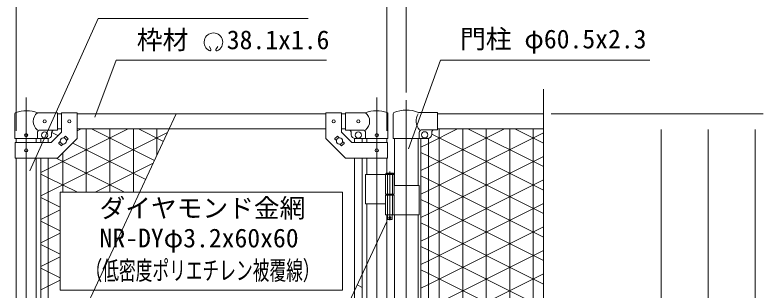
# Model space of a CAD drawing. Units: millimetres, scale not verified. Extents: x -4200 to 4200, y -2970 to 2970.
# Drawn here: x -2682 to -774, y 212 to 914 of the extents above; entities that cross this region are included whole.
import ezdxf
from ezdxf.enums import TextEntityAlignment as Align

# ---------------------------------------------------------------- set-up
doc = ezdxf.new("R2010")
doc.units = ezdxf.units.MM
doc.header["$LTSCALE"] = 20
doc.linetypes.add('DASHED', pattern=[7.5, 6, -1.5])
doc.linetypes.add('USER1', pattern=[50.8, 31.75, -6.35, 6.35, -6.35])
for name, color, linetype, lineweight in [('0-1_D-BMK', 2, 'USER1', 13), ('0-2_D-STR1', 1, 'Continuous', 18), ('0-3_D-STR3', 3, 'Continuous', 13), ('0-4_0', 7, 'Continuous', 9), ('0-8_D-STR-DIM', 7, 'Continuous', 9), ('0-9_D-STR-TXT', 7, 'Continuous', 9), ('0-A_Defpoints', 8, 'Continuous', 18)]:
    doc.layers.add(name, color=color, linetype=linetype, lineweight=lineweight)
doc.styles.add('ＭＳ ゴシック', font='')
doc.styles.get('ＭＳ ゴシック').set_extended_font_data('MS Gothic')

msp = doc.modelspace()

# ---------------------------------------------------------------- linework, layer by layer
at = {"layer": '0-1_D-BMK'}
for p, q in [((-2653.4, 703.1), (-2653.4, -535.29)), ((-1759.2, 703.1), (-1759.2, -535.29)), ((-1684.05, 696.61), (-1684.05, -799.21)), ((-1725.78, 514.79), (-1725.78, 389.9)), ((-1729.4, 396.87), (-1722.15, 396.87))]:
    msp.add_line(p, q, dxfattribs=at)
at = {"layer": '0-2_D-STR1'}
for p, q in [((-2573.4, 661.37), (-2563.4, 661.37)), ((-2523.4, 661.37), (-1889.2, 661.37)), ((-1849.2, 661.37), (-1839.2, 661.37)), ((-1604.05, 661.37), (-1334.05, 661.37)), ((-2573.4, 623.37), (-2563.4, 623.37)), ((-2523.4, 623.37), (-1889.2, 623.37)), ((-1849.2, 623.37), (-1839.2, 623.37)), ((-1604.05, 623.37), (-1334.05, 623.37)), ((-2678.8, 598.37), (-2678.8, 588.32)), ((-2628, 598.37), (-2628, 588.32)), ((-1784.6, 598.37), (-1784.6, 588.32)), ((-1733.8, 598.37), (-1733.8, 588.32)), ((-1714.3, 599.07), (-1714.3, 478.87)), ((-1653.8, 599.07), (-1653.8, 478.87)), ((-2678.8, 548.32), (-2678.8, 111.37)), ((-2628, 548.32), (-2628, 111.37)), ((-1784.6, 548.32), (-1784.6, 506.87)), ((-1733.8, 548.32), (-1733.8, 509.87)), ((-1784.6, 431.87), (-1784.6, 111.37)), ((-1733.8, 403.87), (-1733.8, 111.37)), ((-1714.3, 403.87), (-1714.3, 96.87)), ((-1653.8, 403.87), (-1653.8, 96.87))]:
    msp.add_line(p, q, dxfattribs=at)
at = {"layer": '0-3_D-STR3'}
for p, q in [((-2681.95, 598.37), (-2681.95, 662.06)), ((-2573.4, 664.37), (-2624.85, 664.37)), ((-2573.4, 664.37), (-2573.4, 620.37)), ((-2563.4, 664.57), (-2563.4, 614.89)), ((-2563.4, 664.57), (-2523.4, 664.57)), ((-2523.4, 664.57), (-2523.4, 598.32)), ((-1889.2, 664.57), (-1889.2, 598.32)), ((-1849.2, 664.57), (-1889.2, 664.57)), ((-1849.2, 664.57), (-1849.2, 614.89)), ((-1839.2, 664.37), (-1787.75, 664.37)), ((-1839.2, 664.37), (-1839.2, 620.37)), ((-1730.65, 598.37), (-1730.65, 662.06)), ((-1717.45, 661.92), (-1717.45, 599.07)), ((-1652.91, 665.07), (-1604.05, 665.07)), ((-1604.05, 621.07), (-1604.05, 665.07)), ((-2624.85, 598.37), (-2624.85, 613.37)), ((-2573.4, 620.37), (-2617.85, 620.37)), ((-2589.96, 588.32), (-2563.4, 614.89)), ((-2588.4, 613.37), (-2588.4, 608.37)), ((-1822.63, 588.32), (-1849.2, 614.89)), ((-1839.2, 620.37), (-1794.75, 620.37)), ((-1824.2, 613.37), (-1824.2, 608.37)), ((-1787.75, 598.37), (-1787.75, 613.37)), ((-1650.65, 614.07), (-1650.65, 599.07)), ((-1643.65, 621.07), (-1604.05, 621.07)), ((-1619.05, 609.07), (-1619.05, 614.07)), ((-2681.95, 598.37), (-2624.85, 598.37)), ((-2624.85, 598.37), (-2598.4, 598.37)), ((-2615.9, 598.37), (-2615.9, 588.32)), ((-2596.9, 598.37), (-2596.9, 588.32)), ((-2557.52, 600.27), (-2553.8, 603.98)), ((-2552.39, 603.98), (-2546.73, 598.33)), ((-2550.44, 593.2), (-2546.73, 596.91)), ((-1860.21, 603.98), (-1865.86, 598.33)), ((-1862.15, 593.2), (-1865.86, 596.91)), ((-1855.08, 600.27), (-1858.79, 603.98)), ((-1815.7, 598.37), (-1815.7, 588.32)), ((-1787.75, 598.37), (-1814.2, 598.37)), ((-1796.7, 598.37), (-1796.7, 588.32)), ((-1730.65, 598.37), (-1787.75, 598.37)), ((-1717.45, 599.07), (-1629.05, 599.07)), ((-1646.55, 599.07), (-1646.55, 96.87)), ((-1627.55, 599.07), (-1627.55, 96.87)), ((-2681.1, 588.32), (-2589.96, 588.32)), ((-2681.1, 588.32), (-2681.1, 548.32)), ((-2570.06, 587.72), (-2566.35, 591.44)), ((-2570.06, 586.31), (-2564.41, 580.65)), ((-2562.99, 580.65), (-2559.28, 584.37)), ((-1849.6, 580.65), (-1853.32, 584.37)), ((-1842.53, 586.31), (-1848.19, 580.65)), ((-1842.53, 587.72), (-1846.24, 591.44)), ((-1731.5, 588.32), (-1822.63, 588.32)), ((-1731.5, 588.32), (-1731.5, 548.32)), ((-2615.9, 548.32), (-2615.9, 113.87)), ((-2596.9, 548.32), (-2596.9, 113.87)), ((-1815.7, 548.32), (-1815.7, 113.87)), ((-1796.7, 548.32), (-1796.7, 113.87)), ((-1787.75, 506.87), (-1787.75, 431.87)), ((-1787.75, 506.87), (-1714.98, 506.87)), ((-1736.58, 506.87), (-1736.58, 456.87)), ((-1715.78, 508.87), (-1735.78, 508.87)), ((-1734.78, 509.87), (-1716.78, 509.87)), ((-1715.78, 508.87), (-1716.78, 509.87)), ((-1715.78, 508.87), (-1715.78, 506.87)), ((-1714.98, 506.87), (-1714.98, 456.87)), ((-1714.98, 478.87), (-1650.75, 478.87)), ((-1650.75, 478.87), (-1650.75, 403.87)), ((-1736.58, 456.87), (-1714.98, 456.87)), ((-1736.58, 453.87), (-1714.98, 453.87)), ((-1736.58, 453.87), (-1736.58, 403.87)), ((-1736.28, 456.87), (-1736.28, 453.87)), ((-1736.28, 453.87), (-1715.28, 453.87)), ((-1715.28, 456.87), (-1715.28, 453.87)), ((-1714.98, 453.87), (-1714.98, 403.87)), ((-1787.75, 431.87), (-1736.8, 431.87)), ((-1736.58, 403.87), (-1650.75, 403.87)), ((-1731.78, 403.87), (-1731.78, 392.87)), ((-1730.78, 391.87), (-1731.78, 392.87)), ((-1730.78, 391.87), (-1720.78, 391.87)), ((-1720.78, 391.87), (-1719.78, 392.87))]:
    msp.add_line(p, q, dxfattribs=at)
at = {"layer": '0-3_D-STR3', "linetype": 'DASHED'}
for p, q in [((-1732.08, 506.87), (-1732.08, 456.87)), ((-1719.48, 506.87), (-1719.48, 456.87)), ((-1732.08, 453.87), (-1732.08, 403.87)), ((-1719.48, 453.87), (-1719.48, 403.87))]:
    msp.add_line(p, q, dxfattribs=at)
at = {"layer": '0-3_D-STR3'}
for points in [[(-2681.1, 548.32), (-2573.4, 548.32), (-2523.4, 598.32)], [(-1731.5, 548.32), (-1839.2, 548.32), (-1889.2, 598.32)], [(-1734.78, 509.87), (-1735.78, 508.87), (-1735.78, 506.87)], [(-1719.78, 403.87), (-1719.78, 392.87), (-1731.78, 392.87)]]:
    msp.add_lwpolyline(points, dxfattribs=at)
for centre, radius in [((-2606.4, 642.37), 4), ((-2543.4, 642.32), 4), ((-1869.2, 642.32), 4), ((-1806.2, 642.37), 4), ((-2653.4, 607.37), 4), ((-2606.4, 607.37), 8), ((-1806.2, 607.37), 8), ((-1759.2, 607.37), 4), ((-1637.05, 608.07), 8), ((-2558.4, 592.32), 8), ((-1854.2, 592.32), 8), ((-2653.4, 568.32), 4), ((-1759.2, 568.32), 4), ((-1725.78, 396.87), 2.5)]:
    msp.add_circle(centre, radius, dxfattribs=at)
for centre, radius, start, end in [((-2653.4, 589.64), 80, 69.0916, 109.22051), ((-1759.2, 589.64), 80, 70.77949, 110.9084), ((-1684.05, 591.37), 80, 67.09875, 113.10629), ((-2678.65, 662.06), 3.3, 109.22051, 180), ((-2606.65, 642.37), 28.55, 129.59418, 230.40582), ((-1805.94, 642.37), 28.55, 309.59418, 50.40582), ((-1733.95, 662.06), 3.3, 0, 70.77949), ((-1714.15, 661.92), 3.3, 113.10629, 180), ((-1625.52, 643.12), 33.4, 146.35914, 222.2959), ((-2617.85, 613.37), 7, 90, 180), ((-2581.4, 613.37), 7, 90, 180), ((-1831.2, 613.37), 7, 0, 90), ((-1794.75, 613.37), 7, 0, 90), ((-1643.65, 614.07), 7, 90, 180), ((-1612.05, 614.07), 7, 90, 180), ((-2598.4, 608.37), 10, 270, 0), ((-2553.09, 603.28), 1, 45, 135), ((-2547.44, 597.62), 1, 315, 45), ((-1865.16, 597.62), 1, 135, 225), ((-1859.5, 603.28), 1, 45, 135), ((-1814.2, 608.37), 10, 180, 270), ((-1629.05, 609.07), 10, 270, 0), ((-2569.36, 587.01), 1, 135, 225), ((-2563.7, 581.36), 1, 225, 315), ((-1848.89, 581.36), 1, 225, 315), ((-1843.24, 587.01), 1, 315, 45)]:
    msp.add_arc(centre, radius, start, end, dxfattribs=at)
at = {"layer": '0-4_0'}
for p, q in [((-2572.2, 606.08), (-2588.33, 614.15)), ((-2523.4, 618.32), (-2513.31, 623.37)), ((-2500, 461.37), (-2500, 623.37)), ((-2325.68, 542.82), (-2486.77, 623.37)), ((-2440, 461.37), (-2440, 623.37)), ((-2380, 461.37), (-2380, 623.37)), ((-2302.99, 591.48), (-2366.77, 623.37)), ((-2320, 555), (-2320, 623.37)), ((-1627.55, 586.25), (-1553.31, 623.37)), ((-1627.55, 526.25), (-1433.31, 623.37)), ((-1627.55, 466.25), (-1334.05, 613)), ((-1600, 86.37), (-1600, 623.37)), ((-1540, 86.37), (-1540, 623.37)), ((-1334.05, 527.01), (-1526.77, 623.37)), ((-1480, 86.37), (-1480, 623.37)), ((-1420, 86.37), (-1420, 623.37)), ((-1334.05, 587.01), (-1406.77, 623.37)), ((-1334.05, 467.01), (-1619.05, 609.51)), ((-2348.37, 494.17), (-2534.49, 587.23)), ((-1646.55, 576.75), (-1627.55, 586.25)), ((-2560, 461.37), (-2560, 561.71)), ((-1627.55, 553.76), (-1646.55, 563.26)), ((-1334.05, 407.01), (-1627.55, 553.76)), ((-2402.77, 461.37), (-2576.67, 548.32)), ((-2477.31, 461.37), (-2329.11, 535.47)), ((-1627.55, 406.25), (-1334.05, 553)), ((-1646.55, 516.75), (-1627.55, 526.25)), ((-1627.55, 493.76), (-1646.55, 503.26)), ((-1334.05, 347.01), (-1627.55, 493.76)), ((-1627.55, 346.25), (-1334.05, 493)), ((-1646.55, 456.75), (-1627.55, 466.25)), ((-2596.9, 438.43), (-2615.9, 447.93)), ((-1627.55, 433.76), (-1646.55, 443.26)), ((-2566.3, 423.13), (-2596.9, 438.43)), ((-1334.05, 287.01), (-1627.55, 433.76)), ((-1627.55, 286.25), (-1334.05, 433)), ((-1646.55, 396.75), (-1627.55, 406.25)), ((-2596.9, 378.43), (-2615.9, 387.93)), ((-1627.55, 373.76), (-1646.55, 383.26)), ((-2566.3, 363.13), (-2596.9, 378.43)), ((-1334.05, 227.01), (-1627.55, 373.76)), ((-1627.55, 226.25), (-1334.05, 373)), ((-2596.9, 341.57), (-2566.3, 356.87)), ((-1646.55, 336.75), (-1627.55, 346.25)), ((-2615.9, 332.07), (-2596.9, 341.57)), ((-2596.9, 318.43), (-2615.9, 327.93)), ((-2566.3, 303.13), (-2596.9, 318.43)), ((-1627.55, 313.76), (-1646.55, 323.26)), ((-1334.05, 167.01), (-1627.55, 313.76)), ((-1627.55, 166.25), (-1334.05, 313)), ((-2596.9, 281.57), (-2566.3, 296.87)), ((-1646.55, 276.75), (-1627.55, 286.25)), ((-2615.9, 272.07), (-2596.9, 281.57)), ((-2596.9, 221.57), (-2566.3, 236.87)), ((-2615.9, 212.07), (-2596.9, 221.57)), ((-1796.7, 218.33), (-1809.54, 224.75)), ((-1646.55, 216.75), (-1627.55, 226.25))]:
    msp.add_line(p, q, dxfattribs=at)
for points in [[(-2615.9, 512.07), (-2596.9, 521.57), (-2393.31, 623.37)], [(-2615.9, 452.07), (-2596.9, 461.57), (-2292.62, 613.71)], [(-1360, 76.92), (-1360, 86.37), (-1360, 623.37)], [(-2522.77, 461.37), (-2596.9, 498.43), (-2615.9, 507.93)], [(-2615.9, 392.07), (-2596.9, 401.57), (-2566.3, 416.87)], [(-2566.3, 243.13), (-2596.9, 258.43), (-2615.9, 267.93)], [(-1310.16, 95.06), (-1627.55, 253.76), (-1646.55, 263.26)], [(-1646.31, 96.87), (-1627.55, 106.25), (-1334.05, 253)]]:
    msp.add_lwpolyline(points, dxfattribs=at)
at = {"layer": '0-8_D-STR-DIM'}
for p, q in [((-1684.05, 716.61), (-1684.05, 1171.37)), ((-2678.8, 618.37), (-2678.8, 1051.37)), ((-1733.8, 618.37), (-1733.8, 1051.37)), ((-1334.05, 112.02), (-1334.05, 724.37)), ((-1314.05, 661.37), (-1014.05, 661.37)), ((-1314.05, 661.37), (-894.05, 661.37)), ((-1314.05, 661.37), (-774.05, 661.37)), ((-1034.05, -448.63), (-1034.05, 621.37)), ((-914.05, -498.63), (-914.05, 621.37)), ((-794.05, -748.63), (-794.05, 621.37))]:
    msp.add_line(p, q, dxfattribs=at)
at = {"layer": '0-9_D-STR-TXT'}
for p, q in [((-2182.01, 825.75), (-2185.84, 833.96)), ((-2169.42, 825.74), (-2164.9, 833.58))]:
    msp.add_line(p, q, dxfattribs=at)
for points in [[(-1933.87, 905.49), (-2470.08, 905.49), (-2643.76, 516.15)], [(-1887.47, 798.46), (-2423.67, 798.46), (-2478.23, 652.8)], [(-1063.15, 798.46), (-1596.31, 798.46), (-1678.24, 572.73)]]:
    msp.add_lwpolyline(points, dxfattribs=at)
for centre, radius, start, end in [((-2175.72, 844.63), 23.75, 292.92895, 245.65759), ((-2184.47, 825.29), 2.5, 245.55066, 10.6575), ((-2166.97, 825.28), 2.5, 169.34241, 276.63708)]:
    msp.add_arc(centre, radius, start, end, dxfattribs=at)
at = {"layer": '0-A_Defpoints'}
for p, q in [((-2270.4, 661.37), (-2678.8, -214.44)), ((-1733.8, 387.18), (-2142.19, -488.63))]:
    msp.add_line(p, q, dxfattribs=at)
msp.add_lwpolyline([(-2566.3, 211.37), (-2566.3, 461.37), (-1846.3, 461.37), (-1846.3, 211.37)], close=True, dxfattribs=at)

# ---------------------------------------------------------------- texts
at = {"layer": '0-9_D-STR-TXT', "style": 'ＭＳ ゴシック'}
for s, p in [('枠材 \u300038.1x1.6', (-2371.22, 812.32)), ('門柱 φ60.5x2.3', (-1546.65, 814.35)), ('ダイヤモンド金網', (-2466.19, 382.62)), ('NR-DYφ3.2x60x60', (-2466.19, 306.18))]:
    msp.add_text(s, height=48.09, dxfattribs=at).set_placement(p, align=Align.BOTTOM_LEFT)
at = {"layer": '0-9_D-STR-TXT', "style": 'ＭＳ ゴシック', "width": 0.65}
msp.add_text('（低密度ポリエチレン被覆線）', height=48.09, dxfattribs=at).set_placement((-2501.93, 223.38), align=Align.BOTTOM_LEFT)

doc.saveas('drawing.dxf')
